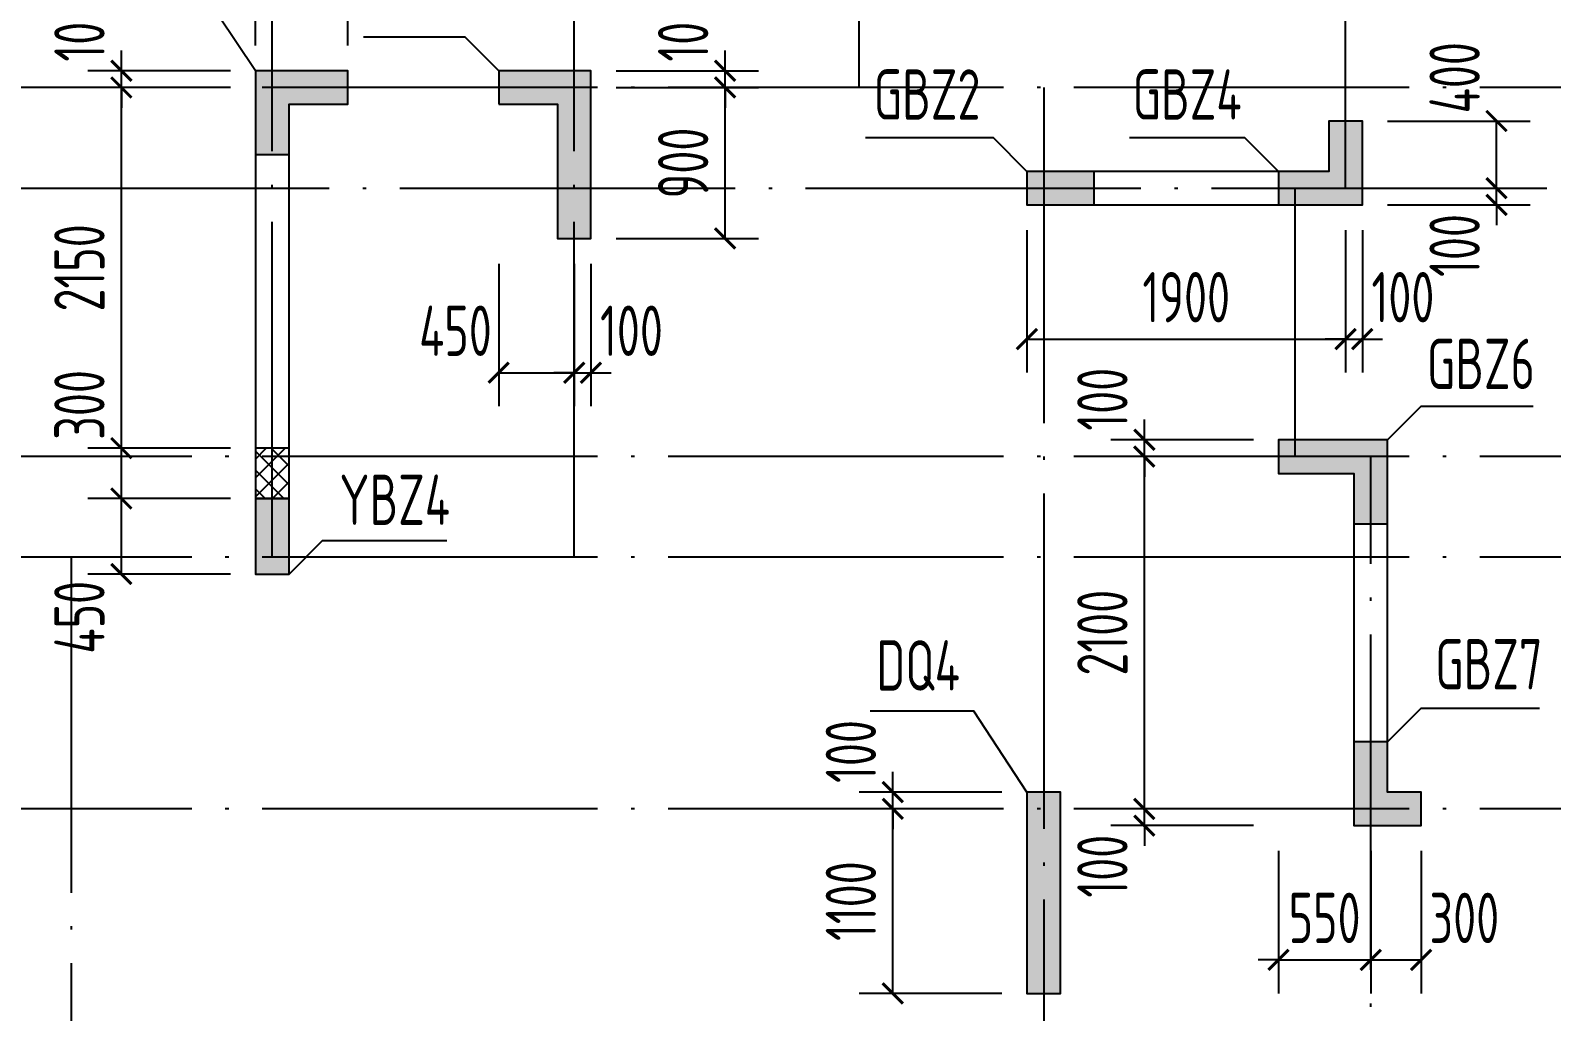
# Model space of a CAD drawing. Extents: x -1307975 to -76406, y -96289 to 379359.
# Drawn here: x -942937 to -933867, y 284342 to 290191 of the extents above; entities that cross this region are included whole.
import ezdxf
from ezdxf.enums import TextEntityAlignment as Align

# ---------------------------------------------------------------- set-up
doc = ezdxf.new("R2010")
doc.units = 0
doc.header["$LTSCALE"] = 1000
doc.linetypes.add('DOTE', pattern=[2.42, 2, -0.2, 0.02, -0.2])
doc.layers.get('0').update_dxf_attribs({"linetype": 'CONTINUOUS'})
doc.layers.get('DEFPOINTS').update_dxf_attribs({"linetype": 'CONTINUOUS'})
for name, color, linetype in [('0z-约束构件', 1, 'CONTINUOUS'), ('A-DOTE', 10, 'DOTE'), ('S-Q墙实线', 6, 'CONTINUOUS'), ('S-Q墙标注', 3, 'CONTINUOUS'), ('S-X详图填充', 252, 'CONTINUOUS'), ('S-X详图实线', 4, 'CONTINUOUS'), ('S-Z柱编号', 6, 'CONTINUOUS')]:
    doc.layers.add(name, color=color, linetype=linetype)
doc.layers.add('配箍校核', color=34, linetype='CONTINUOUS', plot=False)
doc.styles.add('TSSD_REIN', font='tssdeng.shx', dxfattribs={"width": 0.7, "height": 300, "bigfont": 'tssdchn.shx'})
doc.styles.add('结构文字', font='zstxt.shx', dxfattribs={"width": 0.7, "bigfont": 'zshz.shx'})
doc.dimstyles.new('STRUCK', dxfattribs={"dimtxt": 400, "dimasz": 121, "dimexe": 200, "dimexo": 150, "dimgap": 115, "dimtad": 1, "dimdec": 0, "dimdsep": 46, "dimtxsty": '结构文字', "dimblk": 'ARCHTICK', "dimcen": 400, "dimclrd": 3, "dimclre": 3, "dimclrt": 7, "dimadec": 0, "dimazin": 0, "dimtfac": 1, "dimtdec": 0, "dimtix": 1, "dimtmove": 2, "dimatfit": 3, "dimldrblk": '_DIMX', "dimfxl": 1, "dimtolj": 1, "dimtzin": 0, "dimarcsym": 0})

# ---------------------------------------------------------------- blocks, each defined once
blk = doc.blocks.new('20210726.16350016')
at = {"layer": 'A-DOTE'}
for p, q in [((34300, 10900), (34300, 21100)), ((36100, 10900), (36100, 21100)), ((37800, 13700), (37800, 21100)), ((40700, 13100.3), (40700, 21100)), ((55600, 13700), (3600, 13700)), ((38900.2, 13700), (38900, 3600)), ((3600, 13100.3), (55600, 13100.3)), ((40400, 11500), (40400, 13100)), ((55600, 11500), (3600, 11500)), ((40850, 3600), (40850, 11500)), ((55600, 10900), (3600, 10900)), ((33100, 10900), (33100, 3600)), ((55600, 9400), (3600, 9400))]:
    blk.add_line(p, q, dxfattribs=at)
blk = doc.blocks.new('_ArchTick')
at = {"color": 0, "linetype": 'ByBlock', "const_width": 0.15}
blk.add_lwpolyline([(-0.5, -0.5), (0.5, 0.5)], dxfattribs=at)
blk = doc.blocks.new('*D1331')
at = {"layer": 'DEFPOINTS', "color": 0, "transparency": 16777216}
for p in [(-937794.8, 285550.3), (-936994.8, 285550.3), (-936994.8, 284450.3)]:
    blk.add_point(p, dxfattribs=at)
at = {"layer": 'S-Q墙标注', "color": 3, "lineweight": -2, "transparency": 16777216}
for p, q in [((-937144.8, 285550.3), (-937994.8, 285550.3)), ((-937794.8, 284450.3), (-937794.8, 285550.3)), ((-937144.8, 284450.3), (-937994.8, 284450.3))]:
    blk.add_line(p, q, dxfattribs=at)
at = {"layer": 'S-Q墙标注', "color": 3, "lineweight": -2, "transparency": 16777216, "xscale": 121, "yscale": 121, "zscale": 121}
for p, rotation in [((-937794.8, 285550.3), 90), ((-937794.8, 284450.3), 270)]:
    blk.add_blockref('_ArchTick', p, dxfattribs=dict(at, rotation=rotation))
at = {"layer": 'S-Q墙标注', "color": 7, "transparency": 16777216, "insert": (-938044.8, 285000.3), "char_height": 300, "attachment_point": 5, "rotation": 90, "style": 'TSSD_REIN'}
blk.add_mtext('\\A1;1100', dxfattribs=at)
blk = doc.blocks.new('_DIMX')
blk.add_line((-150, 0), (150, 0))
at = {"const_width": 50}
blk.add_lwpolyline([(-70, -70), (70, 70)], dxfattribs=at)
blk = doc.blocks.new('*D1332')
at = {"layer": 'DEFPOINTS', "color": 0, "transparency": 16777216}
for p in [(-937794.8, 285650.3), (-936994.8, 285650.3), (-936994.8, 285550.3)]:
    blk.add_point(p, dxfattribs=at)
at = {"layer": 'S-Q墙标注', "color": 3, "lineweight": -2, "transparency": 16777216}
for p, q in [((-937794.8, 285650.3), (-937794.8, 285771.3)), ((-937144.8, 285650.3), (-937994.8, 285650.3)), ((-937794.8, 285550.3), (-937794.8, 285650.3)), ((-937144.8, 285550.3), (-937994.8, 285550.3)), ((-937794.8, 285550.3), (-937794.8, 285429.3))]:
    blk.add_line(p, q, dxfattribs=at)
at = {"layer": 'S-Q墙标注', "color": 3, "lineweight": -2, "transparency": 16777216, "xscale": 121, "yscale": 121, "zscale": 121}
for p, rotation in [((-937794.8, 285650.3), 270), ((-937794.8, 285550.3), 90)]:
    blk.add_blockref('_ArchTick', p, dxfattribs=dict(at, rotation=rotation))
at = {"layer": 'S-Q墙标注', "color": 7, "transparency": 16777216, "insert": (-938044.8, 285892.2), "char_height": 300, "attachment_point": 5, "rotation": 90, "style": 'TSSD_REIN'}
blk.add_mtext('\\A1;100', dxfattribs=at)
blk = doc.blocks.new('*D1337')
at = {"layer": 'DEFPOINTS', "color": 0, "transparency": 16777216}
for p in [(-942394.8, 287400.3), (-941594.8, 287400.3), (-941594.8, 286950.3)]:
    blk.add_point(p, dxfattribs=at)
at = {"layer": 'S-Q墙标注', "color": 3, "lineweight": -2, "transparency": 16777216}
for p, q in [((-941744.8, 287400.3), (-942594.8, 287400.3)), ((-942394.8, 286950.3), (-942394.8, 287400.3)), ((-941744.8, 286950.3), (-942594.8, 286950.3))]:
    blk.add_line(p, q, dxfattribs=at)
at = {"layer": 'S-Q墙标注', "color": 3, "lineweight": -2, "transparency": 16777216, "xscale": 121, "yscale": 121, "zscale": 121}
for p, rotation in [((-942394.8, 287400.3), 90), ((-942394.8, 286950.3), 270)]:
    blk.add_blockref('_ArchTick', p, dxfattribs=dict(at, rotation=rotation))
at = {"layer": 'S-Q墙标注', "color": 7, "transparency": 16777216, "insert": (-942644.8, 286692.3), "char_height": 300, "attachment_point": 5, "rotation": 90, "style": 'TSSD_REIN'}
blk.add_mtext('\\A1;450', dxfattribs=at)
blk = doc.blocks.new('*D1338')
at = {"layer": 'DEFPOINTS', "color": 0, "transparency": 16777216}
for p in [(-942394.8, 289950.3), (-941594.8, 289950.3), (-941594.8, 289850.3)]:
    blk.add_point(p, dxfattribs=at)
at = {"layer": 'S-Q墙标注', "color": 3, "lineweight": -2, "transparency": 16777216}
for p, q in [((-942394.8, 289950.3), (-942394.8, 290071.3)), ((-941744.8, 289950.3), (-942594.8, 289950.3)), ((-942394.8, 289850.3), (-942394.8, 289950.3)), ((-941744.8, 289850.3), (-942594.8, 289850.3)), ((-942394.8, 289850.3), (-942394.8, 289729.3))]:
    blk.add_line(p, q, dxfattribs=at)
at = {"layer": 'S-Q墙标注', "color": 3, "lineweight": -2, "transparency": 16777216, "xscale": 121, "yscale": 121, "zscale": 121}
for p, rotation in [((-942394.8, 289950.3), 270), ((-942394.8, 289850.3), 90)]:
    blk.add_blockref('_ArchTick', p, dxfattribs=dict(at, rotation=rotation))
at = {"layer": 'S-Q墙标注', "color": 7, "transparency": 16777216, "insert": (-942644.8, 290192.2), "char_height": 300, "attachment_point": 5, "rotation": 90, "style": 'TSSD_REIN'}
blk.add_mtext('\\A1;100', dxfattribs=at)
blk = doc.blocks.new('*D1339')
at = {"layer": 'DEFPOINTS', "color": 0, "transparency": 16777216}
for p in [(-941494.8, 290750.3), (-941594.8, 289950.3), (-941494.8, 289950.3)]:
    blk.add_point(p, dxfattribs=at)
at = {"layer": 'S-Q墙标注', "color": 3, "lineweight": -2, "transparency": 16777216}
for p, q in [((-941594.8, 290100.3), (-941594.8, 290950.3)), ((-941494.8, 290100.3), (-941494.8, 290950.3)), ((-941594.8, 290750.3), (-941715.8, 290750.3)), ((-941594.8, 290750.3), (-941494.8, 290750.3)), ((-941494.8, 290750.3), (-941373.8, 290750.3))]:
    blk.add_line(p, q, dxfattribs=at)
at = {"layer": 'S-Q墙标注', "color": 3, "lineweight": -2, "transparency": 16777216, "xscale": 121, "yscale": 121, "zscale": 121}
blk.add_blockref('_ArchTick', (-941594.8, 290750.3), dxfattribs=at)
at = {"layer": 'S-Q墙标注', "color": 3, "lineweight": -2, "transparency": 16777216, "xscale": 121, "yscale": 121, "zscale": 121, "rotation": 180}
blk.add_blockref('_ArchTick', (-941494.8, 290750.3), dxfattribs=at)
at = {"layer": 'S-Q墙标注', "color": 7, "transparency": 16777216, "insert": (-941836.7, 291000.3), "char_height": 300, "attachment_point": 5, "style": 'TSSD_REIN'}
blk.add_mtext('\\A1;100', dxfattribs=at)
blk = doc.blocks.new('*D1340')
at = {"layer": 'DEFPOINTS', "color": 0, "transparency": 16777216}
for p in [(-941044.8, 290750.3), (-941494.8, 289950.3), (-941044.8, 289950.3)]:
    blk.add_point(p, dxfattribs=at)
at = {"layer": 'S-Q墙标注', "color": 3, "lineweight": -2, "transparency": 16777216}
for p, q in [((-941494.8, 290100.3), (-941494.8, 290950.3)), ((-941044.8, 290100.3), (-941044.8, 290950.3)), ((-941494.8, 290750.3), (-941044.8, 290750.3))]:
    blk.add_line(p, q, dxfattribs=at)
at = {"layer": 'S-Q墙标注', "color": 3, "lineweight": -2, "transparency": 16777216, "xscale": 121, "yscale": 121, "zscale": 121, "rotation": 180}
blk.add_blockref('_ArchTick', (-941494.8, 290750.3), dxfattribs=at)
at = {"layer": 'S-Q墙标注', "color": 3, "lineweight": -2, "transparency": 16777216, "xscale": 121, "yscale": 121, "zscale": 121}
blk.add_blockref('_ArchTick', (-941044.8, 290750.3), dxfattribs=at)
at = {"layer": 'S-Q墙标注', "color": 7, "transparency": 16777216, "insert": (-940786.7, 291000.3), "char_height": 300, "attachment_point": 5, "style": 'TSSD_REIN'}
blk.add_mtext('\\A1;450', dxfattribs=at)
blk = doc.blocks.new('*D1341')
at = {"layer": 'DEFPOINTS', "color": 0, "transparency": 16777216}
for p in [(-939594.8, 289850.3), (-938794.8, 289850.3), (-939594.8, 288950.3)]:
    blk.add_point(p, dxfattribs=at)
at = {"layer": 'S-Q墙标注', "color": 3, "lineweight": -2, "transparency": 16777216}
for p, q in [((-939444.8, 289850.3), (-938594.8, 289850.3)), ((-938794.8, 288950.3), (-938794.8, 289850.3)), ((-939444.8, 288950.3), (-938594.8, 288950.3))]:
    blk.add_line(p, q, dxfattribs=at)
at = {"layer": 'S-Q墙标注', "color": 3, "lineweight": -2, "transparency": 16777216, "xscale": 121, "yscale": 121, "zscale": 121}
for p, rotation in [((-938794.8, 289850.3), 90), ((-938794.8, 288950.3), 270)]:
    blk.add_blockref('_ArchTick', p, dxfattribs=dict(at, rotation=rotation))
at = {"layer": 'S-Q墙标注', "color": 7, "transparency": 16777216, "insert": (-939044.8, 289400.3), "char_height": 300, "attachment_point": 5, "rotation": 90, "style": 'TSSD_REIN'}
blk.add_mtext('\\A1;900', dxfattribs=at)
blk = doc.blocks.new('*D1342')
at = {"layer": 'DEFPOINTS', "color": 0, "transparency": 16777216}
for p in [(-939594.8, 289950.3), (-938794.8, 289950.3), (-939594.8, 289850.3)]:
    blk.add_point(p, dxfattribs=at)
at = {"layer": 'S-Q墙标注', "color": 3, "lineweight": -2, "transparency": 16777216}
for p, q in [((-938794.8, 289950.3), (-938794.8, 290071.3)), ((-939444.8, 289950.3), (-938594.8, 289950.3)), ((-938794.8, 289850.3), (-938794.8, 289950.3)), ((-939444.8, 289850.3), (-938594.8, 289850.3)), ((-938794.8, 289850.3), (-938794.8, 289729.3))]:
    blk.add_line(p, q, dxfattribs=at)
at = {"layer": 'S-Q墙标注', "color": 3, "lineweight": -2, "transparency": 16777216, "xscale": 121, "yscale": 121, "zscale": 121}
for p, rotation in [((-938794.8, 289950.3), 270), ((-938794.8, 289850.3), 90)]:
    blk.add_blockref('_ArchTick', p, dxfattribs=dict(at, rotation=rotation))
at = {"layer": 'S-Q墙标注', "color": 7, "transparency": 16777216, "insert": (-939044.8, 290192.2), "char_height": 300, "attachment_point": 5, "rotation": 90, "style": 'TSSD_REIN'}
blk.add_mtext('\\A1;100', dxfattribs=at)
blk = doc.blocks.new('*D1343')
at = {"layer": 'DEFPOINTS', "color": 0, "transparency": 16777216}
for p in [(-940144.7, 288950.3), (-939694.8, 288950.3), (-939694.8, 288150.3)]:
    blk.add_point(p, dxfattribs=at)
at = {"layer": 'S-Q墙标注', "color": 3, "lineweight": -2, "transparency": 16777216}
for p, q in [((-940144.7, 288800.3), (-940144.7, 287950.3)), ((-939694.8, 288800.3), (-939694.8, 287950.3)), ((-940144.7, 288150.3), (-939694.8, 288150.3))]:
    blk.add_line(p, q, dxfattribs=at)
at = {"layer": 'S-Q墙标注', "color": 3, "lineweight": -2, "transparency": 16777216, "xscale": 121, "yscale": 121, "zscale": 121, "rotation": 180}
blk.add_blockref('_ArchTick', (-940144.7, 288150.3), dxfattribs=at)
at = {"layer": 'S-Q墙标注', "color": 3, "lineweight": -2, "transparency": 16777216, "xscale": 121, "yscale": 121, "zscale": 121}
blk.add_blockref('_ArchTick', (-939694.8, 288150.3), dxfattribs=at)
at = {"layer": 'S-Q墙标注', "color": 7, "transparency": 16777216, "insert": (-940402.8, 288400.3), "char_height": 300, "attachment_point": 5, "style": 'TSSD_REIN'}
blk.add_mtext('\\A1;450', dxfattribs=at)
blk = doc.blocks.new('*D1344')
at = {"layer": 'DEFPOINTS', "color": 0, "transparency": 16777216}
for p in [(-939694.8, 288950.3), (-939594.8, 288950.3), (-939594.8, 288150.3)]:
    blk.add_point(p, dxfattribs=at)
at = {"layer": 'S-Q墙标注', "color": 3, "lineweight": -2, "transparency": 16777216}
for p, q in [((-939694.8, 288800.3), (-939694.8, 287950.3)), ((-939594.8, 288800.3), (-939594.8, 287950.3)), ((-939694.8, 288150.3), (-939815.8, 288150.3)), ((-939694.8, 288150.3), (-939594.8, 288150.3)), ((-939594.8, 288150.3), (-939473.8, 288150.3))]:
    blk.add_line(p, q, dxfattribs=at)
at = {"layer": 'S-Q墙标注', "color": 3, "lineweight": -2, "transparency": 16777216, "xscale": 121, "yscale": 121, "zscale": 121}
blk.add_blockref('_ArchTick', (-939694.8, 288150.3), dxfattribs=at)
at = {"layer": 'S-Q墙标注', "color": 3, "lineweight": -2, "transparency": 16777216, "xscale": 121, "yscale": 121, "zscale": 121, "rotation": 180}
blk.add_blockref('_ArchTick', (-939594.8, 288150.3), dxfattribs=at)
at = {"layer": 'S-Q墙标注', "color": 7, "transparency": 16777216, "insert": (-939352.9, 288400.3), "char_height": 300, "attachment_point": 5, "style": 'TSSD_REIN'}
blk.add_mtext('\\A1;100', dxfattribs=at)
blk = doc.blocks.new('*D1345')
at = {"layer": 'DEFPOINTS', "color": 0, "transparency": 16777216}
for p in [(-934994.8, 289250.6), (-934194.8, 289250.6), (-934994.8, 289150.6)]:
    blk.add_point(p, dxfattribs=at)
at = {"layer": 'S-Q墙标注', "color": 3, "lineweight": -2, "transparency": 16777216}
for p, q in [((-934194.8, 289250.6), (-934194.8, 289371.6)), ((-934844.8, 289250.6), (-933994.8, 289250.6)), ((-934194.8, 289150.6), (-934194.8, 289250.6)), ((-934844.8, 289150.6), (-933994.8, 289150.6)), ((-934194.8, 289150.6), (-934194.8, 289029.6))]:
    blk.add_line(p, q, dxfattribs=at)
at = {"layer": 'S-Q墙标注', "color": 3, "lineweight": -2, "transparency": 16777216, "xscale": 121, "yscale": 121, "zscale": 121}
for p, rotation in [((-934194.8, 289250.6), 270), ((-934194.8, 289150.6), 90)]:
    blk.add_blockref('_ArchTick', p, dxfattribs=dict(at, rotation=rotation))
at = {"layer": 'S-Q墙标注', "color": 7, "transparency": 16777216, "insert": (-934444.8, 288908.7), "char_height": 300, "attachment_point": 5, "rotation": 90, "style": 'TSSD_REIN'}
blk.add_mtext('\\A1;100', dxfattribs=at)
blk = doc.blocks.new('*D1346')
at = {"layer": 'DEFPOINTS', "color": 0, "transparency": 16777216}
for p in [(-934994.8, 289650.6), (-934194.8, 289650.6), (-934994.8, 289250.6)]:
    blk.add_point(p, dxfattribs=at)
at = {"layer": 'S-Q墙标注', "color": 3, "lineweight": -2, "transparency": 16777216}
for p, q in [((-934844.8, 289650.6), (-933994.8, 289650.6)), ((-934194.8, 289250.6), (-934194.8, 289650.6)), ((-934844.8, 289250.6), (-933994.8, 289250.6))]:
    blk.add_line(p, q, dxfattribs=at)
at = {"layer": 'S-Q墙标注', "color": 3, "lineweight": -2, "transparency": 16777216, "xscale": 121, "yscale": 121, "zscale": 121}
for p, rotation in [((-934194.8, 289650.6), 90), ((-934194.8, 289250.6), 270)]:
    blk.add_blockref('_ArchTick', p, dxfattribs=dict(at, rotation=rotation))
at = {"layer": 'S-Q墙标注', "color": 7, "transparency": 16777216, "insert": (-934444.8, 289908.7), "char_height": 300, "attachment_point": 5, "rotation": 90, "style": 'TSSD_REIN'}
blk.add_mtext('\\A1;400', dxfattribs=at)
blk = doc.blocks.new('*D1347')
at = {"layer": 'DEFPOINTS', "color": 0, "transparency": 16777216}
for p in [(-936994.8, 289150.6), (-935094.8, 289150.6), (-935094.8, 288350.6)]:
    blk.add_point(p, dxfattribs=at)
at = {"layer": 'S-Q墙标注', "color": 3, "lineweight": -2, "transparency": 16777216}
for p, q in [((-936994.8, 289000.6), (-936994.8, 288150.6)), ((-935094.8, 289000.6), (-935094.8, 288150.6)), ((-936994.8, 288350.6), (-935094.8, 288350.6))]:
    blk.add_line(p, q, dxfattribs=at)
at = {"layer": 'S-Q墙标注', "color": 3, "lineweight": -2, "transparency": 16777216, "xscale": 121, "yscale": 121, "zscale": 121, "rotation": 180}
blk.add_blockref('_ArchTick', (-936994.8, 288350.6), dxfattribs=at)
at = {"layer": 'S-Q墙标注', "color": 3, "lineweight": -2, "transparency": 16777216, "xscale": 121, "yscale": 121, "zscale": 121}
blk.add_blockref('_ArchTick', (-935094.8, 288350.6), dxfattribs=at)
at = {"layer": 'S-Q墙标注', "color": 7, "transparency": 16777216, "insert": (-936044.8, 288600.6), "char_height": 300, "attachment_point": 5, "style": 'TSSD_REIN'}
blk.add_mtext('\\A1;1900', dxfattribs=at)
blk = doc.blocks.new('*D1348')
at = {"layer": 'DEFPOINTS', "color": 0, "transparency": 16777216}
for p in [(-935094.8, 289150.6), (-934994.8, 289150.6), (-934994.8, 288350.6)]:
    blk.add_point(p, dxfattribs=at)
at = {"layer": 'S-Q墙标注', "color": 3, "lineweight": -2, "transparency": 16777216}
for p, q in [((-935094.8, 289000.6), (-935094.8, 288150.6)), ((-934994.8, 289000.6), (-934994.8, 288150.6)), ((-935094.8, 288350.6), (-935215.8, 288350.6)), ((-935094.8, 288350.6), (-934994.8, 288350.6)), ((-934994.8, 288350.6), (-934873.8, 288350.6))]:
    blk.add_line(p, q, dxfattribs=at)
at = {"layer": 'S-Q墙标注', "color": 3, "lineweight": -2, "transparency": 16777216, "xscale": 121, "yscale": 121, "zscale": 121}
blk.add_blockref('_ArchTick', (-935094.8, 288350.6), dxfattribs=at)
at = {"layer": 'S-Q墙标注', "color": 3, "lineweight": -2, "transparency": 16777216, "xscale": 121, "yscale": 121, "zscale": 121, "rotation": 180}
blk.add_blockref('_ArchTick', (-934994.8, 288350.6), dxfattribs=at)
at = {"layer": 'S-Q墙标注', "color": 7, "transparency": 16777216, "insert": (-934752.9, 288600.6), "char_height": 300, "attachment_point": 5, "style": 'TSSD_REIN'}
blk.add_mtext('\\A1;100', dxfattribs=at)
blk = doc.blocks.new('*D1353')
at = {"layer": 'DEFPOINTS', "color": 0, "transparency": 16777216}
for p in [(-936294.9, 285550.3), (-935494.9, 285550.3), (-935494.9, 285450.3)]:
    blk.add_point(p, dxfattribs=at)
at = {"layer": 'S-Q墙标注', "color": 3, "lineweight": -2, "transparency": 16777216}
for p, q in [((-936294.9, 285550.3), (-936294.9, 285671.3)), ((-935644.9, 285550.3), (-936494.9, 285550.3)), ((-936294.9, 285450.3), (-936294.9, 285550.3)), ((-935644.9, 285450.3), (-936494.9, 285450.3)), ((-936294.9, 285450.3), (-936294.9, 285329.3))]:
    blk.add_line(p, q, dxfattribs=at)
at = {"layer": 'S-Q墙标注', "color": 3, "lineweight": -2, "transparency": 16777216, "xscale": 121, "yscale": 121, "zscale": 121}
for p, rotation in [((-936294.9, 285550.3), 270), ((-936294.9, 285450.3), 90)]:
    blk.add_blockref('_ArchTick', p, dxfattribs=dict(at, rotation=rotation))
at = {"layer": 'S-Q墙标注', "color": 7, "transparency": 16777216, "insert": (-936544.9, 285208.4), "char_height": 300, "attachment_point": 5, "rotation": 90, "style": 'TSSD_REIN'}
blk.add_mtext('\\A1;100', dxfattribs=at)
blk = doc.blocks.new('*D1354')
at = {"layer": 'DEFPOINTS', "color": 0, "transparency": 16777216}
for p in [(-936294.9, 287650.3), (-935494.9, 287650.3), (-935494.9, 285550.3)]:
    blk.add_point(p, dxfattribs=at)
at = {"layer": 'S-Q墙标注', "color": 3, "lineweight": -2, "transparency": 16777216}
for p, q in [((-935644.9, 287650.3), (-936494.9, 287650.3)), ((-936294.9, 285550.3), (-936294.9, 287650.3)), ((-935644.9, 285550.3), (-936494.9, 285550.3))]:
    blk.add_line(p, q, dxfattribs=at)
at = {"layer": 'S-Q墙标注', "color": 3, "lineweight": -2, "transparency": 16777216, "xscale": 121, "yscale": 121, "zscale": 121}
for p, rotation in [((-936294.9, 287650.3), 90), ((-936294.9, 285550.3), 270)]:
    blk.add_blockref('_ArchTick', p, dxfattribs=dict(at, rotation=rotation))
at = {"layer": 'S-Q墙标注', "color": 7, "transparency": 16777216, "insert": (-936544.9, 286600.3), "char_height": 300, "attachment_point": 5, "rotation": 90, "style": 'TSSD_REIN'}
blk.add_mtext('\\A1;2100', dxfattribs=at)
blk = doc.blocks.new('*D1355')
at = {"layer": 'DEFPOINTS', "color": 0, "transparency": 16777216}
for p in [(-936294.9, 287750.3), (-935494.9, 287750.3), (-935494.9, 287650.3)]:
    blk.add_point(p, dxfattribs=at)
at = {"layer": 'S-Q墙标注', "color": 3, "lineweight": -2, "transparency": 16777216}
for p, q in [((-936294.9, 287750.3), (-936294.9, 287871.3)), ((-935644.9, 287750.3), (-936494.9, 287750.3)), ((-936294.9, 287650.3), (-936294.9, 287750.3)), ((-935644.9, 287650.3), (-936494.9, 287650.3)), ((-936294.9, 287650.3), (-936294.9, 287529.3))]:
    blk.add_line(p, q, dxfattribs=at)
at = {"layer": 'S-Q墙标注', "color": 3, "lineweight": -2, "transparency": 16777216, "xscale": 121, "yscale": 121, "zscale": 121}
for p, rotation in [((-936294.9, 287750.3), 270), ((-936294.9, 287650.3), 90)]:
    blk.add_blockref('_ArchTick', p, dxfattribs=dict(at, rotation=rotation))
at = {"layer": 'S-Q墙标注', "color": 7, "transparency": 16777216, "insert": (-936544.9, 287992.2), "char_height": 300, "attachment_point": 5, "rotation": 90, "style": 'TSSD_REIN'}
blk.add_mtext('\\A1;100', dxfattribs=at)
blk = doc.blocks.new('20210730.00595579')
at = {"layer": '0z-约束构件'}
h = blk.add_hatch(dxfattribs=at)
h.set_pattern_fill('ANSI37', color=256, scale=25, style=0)
h.set_pattern_definition([(45, (111194.75, -600656.97), (-56.126601, 56.126601), []), (135, (111194.75, -600656.97), (-56.126601, -56.126601), [])])
h.paths.add_polyline_path([(-4935.3, -181459.2), (-4935.3, -181159.2), (-4735.3, -181159.2), (-4735.3, -181459.2)])
blk.add_lwpolyline([(-4935.3, -181459.2), (-4735.3, -181459.2), (-4735.3, -181159.2), (-4935.3, -181159.2)], close=True, dxfattribs=at)
blk = doc.blocks.new('*D1392')
at = {"layer": 'DEFPOINTS', "color": 0, "transparency": 16777216}
for p in [(-942394.8, 287700.3), (-941594.8, 287700.3), (-941594.8, 287400.3)]:
    blk.add_point(p, dxfattribs=at)
at = {"layer": 'S-Q墙标注', "color": 3, "lineweight": -2, "transparency": 16777216}
for p, q in [((-941744.8, 287700.3), (-942594.8, 287700.3)), ((-942394.8, 287400.3), (-942394.8, 287700.3)), ((-941744.8, 287400.3), (-942594.8, 287400.3))]:
    blk.add_line(p, q, dxfattribs=at)
at = {"layer": 'S-Q墙标注', "color": 3, "lineweight": -2, "transparency": 16777216, "xscale": 121, "yscale": 121, "zscale": 121}
for p, rotation in [((-942394.8, 287700.3), 90), ((-942394.8, 287400.3), 270)]:
    blk.add_blockref('_ArchTick', p, dxfattribs=dict(at, rotation=rotation))
at = {"layer": 'S-Q墙标注', "color": 7, "transparency": 16777216, "insert": (-942644.8, 287958.4), "char_height": 300, "attachment_point": 5, "rotation": 90, "style": 'TSSD_REIN'}
blk.add_mtext('\\A1;300', dxfattribs=at)
blk = doc.blocks.new('*D1393')
at = {"layer": 'DEFPOINTS', "color": 0, "transparency": 16777216}
for p in [(-942394.8, 289850.3), (-941594.8, 289850.3), (-941594.8, 287700.3)]:
    blk.add_point(p, dxfattribs=at)
at = {"layer": 'S-Q墙标注', "color": 3, "lineweight": -2, "transparency": 16777216}
for p, q in [((-941744.8, 289850.3), (-942594.8, 289850.3)), ((-942394.8, 287700.3), (-942394.8, 289850.3)), ((-941744.8, 287700.3), (-942594.8, 287700.3))]:
    blk.add_line(p, q, dxfattribs=at)
at = {"layer": 'S-Q墙标注', "color": 3, "lineweight": -2, "transparency": 16777216, "xscale": 121, "yscale": 121, "zscale": 121}
for p, rotation in [((-942394.8, 289850.3), 90), ((-942394.8, 287700.3), 270)]:
    blk.add_blockref('_ArchTick', p, dxfattribs=dict(at, rotation=rotation))
at = {"layer": 'S-Q墙标注', "color": 7, "transparency": 16777216, "insert": (-942644.8, 288775.3), "char_height": 300, "attachment_point": 5, "rotation": 90, "style": 'TSSD_REIN'}
blk.add_mtext('\\A1;2150', dxfattribs=at)
blk = doc.blocks.new('*D1684')
at = {"layer": 'DEFPOINTS', "color": 0, "transparency": 16777216}
for p in [(-935494.9, 285450.3), (-934944.8, 285450.3), (-934944.8, 284650.3)]:
    blk.add_point(p, dxfattribs=at)
at = {"layer": 'S-Q墙标注', "color": 3, "lineweight": -2, "transparency": 16777216}
for p, q in [((-935494.9, 285300.3), (-935494.9, 284450.3)), ((-934944.8, 285300.3), (-934944.8, 284450.3)), ((-935494.9, 284650.3), (-935615.9, 284650.3)), ((-935494.9, 284650.3), (-934944.8, 284650.3)), ((-934944.8, 284650.3), (-934823.8, 284650.3))]:
    blk.add_line(p, q, dxfattribs=at)
at = {"layer": 'S-Q墙标注', "color": 3, "lineweight": -2, "transparency": 16777216, "xscale": 121, "yscale": 121, "zscale": 121}
blk.add_blockref('_ArchTick', (-935494.9, 284650.3), dxfattribs=at)
at = {"layer": 'S-Q墙标注', "color": 3, "lineweight": -2, "transparency": 16777216, "xscale": 121, "yscale": 121, "zscale": 121, "rotation": 180}
blk.add_blockref('_ArchTick', (-934944.8, 284650.3), dxfattribs=at)
at = {"layer": 'S-Q墙标注', "color": 7, "transparency": 16777216, "insert": (-935219.9, 284900.3), "char_height": 300, "attachment_point": 5, "style": 'TSSD_REIN'}
blk.add_mtext('\\A1;550', dxfattribs=at)
blk = doc.blocks.new('*D1685')
at = {"layer": 'DEFPOINTS', "color": 0, "transparency": 16777216}
for p in [(-934944.8, 285450.3), (-934644.8, 285450.3), (-934644.8, 284650.3)]:
    blk.add_point(p, dxfattribs=at)
at = {"layer": 'S-Q墙标注', "color": 3, "lineweight": -2, "transparency": 16777216}
for p, q in [((-934944.8, 285300.3), (-934944.8, 284450.3)), ((-934644.8, 285300.3), (-934644.8, 284450.3)), ((-934944.8, 284650.3), (-934644.8, 284650.3))]:
    blk.add_line(p, q, dxfattribs=at)
at = {"layer": 'S-Q墙标注', "color": 3, "lineweight": -2, "transparency": 16777216, "xscale": 121, "yscale": 121, "zscale": 121, "rotation": 180}
blk.add_blockref('_ArchTick', (-934944.8, 284650.3), dxfattribs=at)
at = {"layer": 'S-Q墙标注', "color": 3, "lineweight": -2, "transparency": 16777216, "xscale": 121, "yscale": 121, "zscale": 121}
blk.add_blockref('_ArchTick', (-934644.8, 284650.3), dxfattribs=at)
at = {"layer": 'S-Q墙标注', "color": 7, "transparency": 16777216, "insert": (-934386.7, 284900.3), "char_height": 300, "attachment_point": 5, "style": 'TSSD_REIN'}
blk.add_mtext('\\A1;300', dxfattribs=at)

msp = doc.modelspace()

# ---------------------------------------------------------------- hatches: boundary and pattern name
at = {"layer": 'S-X详图填充'}
h = msp.add_hatch(color=256, dxfattribs=at)
h.dxf.hatch_style = 1
h.paths.add_polyline_path([(-941594.83, 289450.33), (-941394.83, 289450.33), (-941394.83, 289750.33), (-941044.83, 289750.33), (-941044.83, 289950.33), (-941594.83, 289950.33)])
h = msp.add_hatch(color=256, dxfattribs=at)
h.dxf.hatch_style = 1
h.paths.add_polyline_path([(-940144.74, 289750.33), (-939794.83, 289750.33), (-939794.83, 288950.33), (-939594.83, 288950.33), (-939594.83, 289950.33), (-940144.74, 289950.33)])
h = msp.add_hatch(color=256, dxfattribs=at)
h.dxf.hatch_style = 1
h.paths.add_polyline_path([(-935494.83, 289350.6), (-935494.83, 289150.6), (-934994.83, 289150.6), (-934994.83, 289650.6), (-935194.83, 289650.6), (-935194.83, 289350.6)])
h = msp.add_hatch(color=256, dxfattribs=at)
h.dxf.hatch_style = 1
h.paths.add_polyline_path([(-936594.83, 289150.6), (-936594.83, 289350.6), (-936994.83, 289350.6), (-936994.83, 289150.6)])
h = msp.add_hatch(color=256, dxfattribs=at)
h.dxf.hatch_style = 1
h.paths.add_polyline_path([(-935044.83, 287250.33), (-934844.83, 287250.33), (-934844.83, 287750.33), (-935494.9, 287750.33), (-935494.9, 287550.33), (-935044.83, 287550.33)])
h = msp.add_hatch(color=256, dxfattribs=at)
h.dxf.hatch_style = 1
h.paths.add_polyline_path([(-941394.83, 287400.33), (-941594.83, 287400.33), (-941594.83, 286950.33), (-941394.83, 286950.33)])
h = msp.add_hatch(color=256, dxfattribs=at)
h.dxf.hatch_style = 1
h.paths.add_polyline_path([(-934844.83, 285950.33), (-935044.83, 285950.33), (-935044.83, 285450.33), (-934644.83, 285450.33), (-934644.83, 285650.33), (-934844.83, 285650.33)])
h = msp.add_hatch(color=256, dxfattribs=at)
h.dxf.hatch_style = 1
h.paths.add_polyline_path([(-936994.73, 284450.33), (-936794.73, 284450.33), (-936794.82, 285650.33), (-936994.82, 285650.33)])

# ---------------------------------------------------------------- linework, layer by layer
at = {"layer": 'S-Q墙实线'}
for points in [[(-941394.83, 286950.33), (-941394.83, 289750.33), (-941044.83, 289750.33), (-941044.83, 289950.33), (-941594.83, 289950.33), (-941594.83, 286950.33)], [(-940144.74, 289750.33), (-939794.83, 289750.33), (-939794.83, 288950.33), (-939594.83, 288950.33), (-939594.83, 289950.33), (-940144.74, 289950.33)], [(-936994.83, 289150.6), (-935394.9, 289150.6), (-934994.83, 289150.6), (-934994.83, 289650.6), (-935194.83, 289650.6), (-935194.83, 289350.6), (-935394.9, 289350.6), (-936994.83, 289350.6)], [(-935044.83, 285450.33), (-934644.83, 285450.33), (-934644.83, 285650.33), (-934844.83, 285650.33), (-934844.83, 287050.33), (-934844.83, 287750.33), (-935494.9, 287750.33), (-935494.9, 287550.33), (-935044.83, 287550.33), (-935044.83, 287050.33)], [(-936794.82, 284450.33), (-936794.82, 285650.33), (-936994.82, 285650.33), (-936994.82, 284450.33)]]:
    msp.add_lwpolyline(points, close=True, dxfattribs=at)
at = {"layer": 'S-X详图实线'}
for points in [[(-941594.83, 289450.33), (-941394.83, 289450.33), (-941394.83, 289750.33), (-941044.83, 289750.33), (-941044.83, 289950.33), (-941594.83, 289950.33), (-941594.83, 289450.33)], [(-940144.74, 289750.33), (-939794.83, 289750.33), (-939794.83, 288950.33), (-939594.83, 288950.33), (-939594.83, 289950.33), (-940144.74, 289950.33), (-940144.74, 289750.33)], [(-935494.83, 289350.6), (-935494.83, 289150.6), (-934994.83, 289150.6), (-934994.83, 289650.6), (-935194.83, 289650.6), (-935194.83, 289350.6), (-935494.83, 289350.6)], [(-936594.83, 289150.6), (-936594.83, 289350.6), (-936994.83, 289350.6), (-936994.83, 289150.6), (-936594.83, 289150.6)], [(-935044.83, 287250.33), (-934844.83, 287250.33), (-934844.83, 287750.33), (-935494.9, 287750.33), (-935494.9, 287550.33), (-935044.83, 287550.33), (-935044.83, 287250.33)], [(-941394.83, 287400.33), (-941594.83, 287400.33), (-941594.83, 286950.33), (-941394.83, 286950.33), (-941394.83, 287400.33)], [(-934844.83, 285950.33), (-935044.83, 285950.33), (-935044.83, 285450.33), (-934644.83, 285450.33), (-934644.83, 285650.33), (-934844.83, 285650.33), (-934844.83, 285950.33)], [(-936994.73, 284450.33), (-936794.73, 284450.33), (-936794.82, 285650.33), (-936994.82, 285650.33), (-936994.82, 285250.33)]]:
    msp.add_lwpolyline(points, close=True, dxfattribs=at)
at = {"layer": 'S-Z柱编号', "color": 7}
for points in [[(-941594.82, 289950.33), (-941927.26, 290446.96), (-942517.1, 290446.96)], [(-940144.74, 289950.33), (-940344.74, 290150.33), (-940950.75, 290150.33)], [(-936994.83, 289350.6), (-937194.83, 289550.6), (-937956.67, 289550.6)], [(-935494.83, 289350.6), (-935694.83, 289550.6), (-936382.61, 289550.6)], [(-934844.83, 287750.33), (-934644.83, 287950.33), (-933976.19, 287950.33)], [(-941394.82, 286950.33), (-941194.82, 287150.33), (-940454.49, 287150.33)], [(-936994.82, 285650.33), (-937310.79, 286133.04), (-937930.13, 286133.04)], [(-934844.83, 285950.33), (-934644.83, 286150.33), (-933938.28, 286150.33)]]:
    msp.add_lwpolyline(points, dxfattribs=at)

# ---------------------------------------------------------------- block references
at = {"layer": 'A-DOTE'}
msp.add_blockref('20210726.16350016', (-975794.83, 276150.28), dxfattribs=at)
at = {"layer": '配箍校核'}
msp.add_blockref('20210730.00595579', (-936659.54, 468859.51), dxfattribs=at)

# ---------------------------------------------------------------- texts
at = {"layer": 'S-Z柱编号', "color": 7, "style": 'TSSD_REIN', "width": 0.7}
for s, p in [('GBZ2', (-937908.68, 289568.83)), ('GBZ4', (-936364.78, 289568.83)), ('GBZ6', (-934610.26, 287963.13)), ('YBZ4', (-941094.82, 287153.05)), ('DQ4', (-937892.51, 286165.43)), ('GBZ7', (-934560.35, 286172.77))]:
    msp.add_text(s, height=300, dxfattribs=at).set_placement(p, align=Align.BOTTOM_LEFT)

# ---------------------------------------------------------------- dimensions: what is measured, and where the dimension line sits
at = {"layer": 'S-Q墙标注'}
for base, p1, p2, picture, middle in [((-941494.83, 290750.33), (-941594.82, 289950.33), (-941494.83, 289950.33), '*D1339', (-941836.75, 291000.33)), ((-941044.82, 290750.33), (-941494.83, 289950.33), (-941044.82, 289950.33), '*D1340', (-940786.75, 291000.33)), ((-934994.83, 288350.6), (-935094.83, 289150.6), (-934994.83, 289150.6), '*D1348', (-934752.91, 288600.6)), ((-939694.83, 288150.33), (-940144.74, 288950.33), (-939694.83, 288950.33), '*D1343', (-940402.82, 288400.33)), ((-939594.82, 288150.33), (-939694.83, 288950.33), (-939594.82, 288950.33), '*D1344', (-939352.9, 288400.33)), ((-934644.82, 284650.3), (-934944.82, 285450.3), (-934644.82, 285450.3), '*D1685', (-934386.75, 284900.3))]:
    dim = msp.add_linear_dim(base=base, p1=p1, p2=p2, dimstyle='STRUCK', override={"dimtxt": 300, "dimgap": 100, "dimtxsty": 'TSSD_REIN'}, dxfattribs=at)
    dim.commit()
    dim.dimension.update_dxf_attribs({"geometry": picture, "text_midpoint": middle, "dimtype": 160})
for base, p1, p2, picture, middle in [((-942394.82, 289950.33), (-941594.82, 289850.33), (-941594.82, 289950.33), '*D1338', (-942644.82, 290192.25)), ((-938794.82, 289950.33), (-939594.82, 289850.33), (-939594.82, 289950.33), '*D1342', (-939044.82, 290192.25)), ((-934194.83, 289650.6), (-934994.83, 289250.6), (-934994.83, 289650.6), '*D1346', (-934444.83, 289908.67)), ((-934194.83, 289250.6), (-934994.83, 289150.6), (-934994.83, 289250.6), '*D1345', (-934444.83, 288908.67)), ((-942394.82, 287700.33), (-941594.82, 287400.33), (-941594.82, 287700.33), '*D1392', (-942644.82, 287958.41)), ((-936294.9, 287750.33), (-935494.9, 287650.33), (-935494.9, 287750.33), '*D1355', (-936544.9, 287992.25)), ((-942394.82, 287400.33), (-941594.82, 286950.33), (-941594.82, 287400.33), '*D1337', (-942644.82, 286692.25)), ((-937794.82, 285650.33), (-936994.82, 285550.33), (-936994.82, 285650.33), '*D1332', (-938044.82, 285892.25)), ((-936294.9, 285550.33), (-935494.9, 285450.33), (-935494.9, 285550.33), '*D1353', (-936544.9, 285208.4))]:
    dim = msp.add_linear_dim(base=base, p1=p1, p2=p2, angle=90, dimstyle='STRUCK', override={"dimtxt": 300, "dimgap": 100, "dimtxsty": 'TSSD_REIN'}, dxfattribs=at)
    dim.commit()
    dim.dimension.update_dxf_attribs({"geometry": picture, "text_midpoint": middle, "dimtype": 160})
for base, p1, p2, picture, middle in [((-942394.82, 289850.33), (-941594.82, 287700.33), (-941594.82, 289850.33), '*D1393', (-942644.82, 288775.33)), ((-938794.82, 289850.33), (-939594.82, 288950.33), (-939594.82, 289850.33), '*D1341', (-939044.82, 289400.33)), ((-936294.9, 287650.33), (-935494.9, 285550.33), (-935494.9, 287650.33), '*D1354', (-936544.9, 286600.33)), ((-937794.82, 285550.33), (-936994.82, 284450.33), (-936994.82, 285550.33), '*D1331', (-938044.82, 285000.33))]:
    dim = msp.add_linear_dim(base=base, p1=p1, p2=p2, angle=90, dimstyle='STRUCK', override={"dimtxt": 300, "dimgap": 100, "dimtxsty": 'TSSD_REIN'}, dxfattribs=at)
    dim.commit()
    dim.dimension.update_dxf_attribs({"geometry": picture, "text_midpoint": middle})
for base, p1, p2, picture, middle in [((-935094.83, 288350.6), (-936994.83, 289150.6), (-935094.83, 289150.6), '*D1347', (-936044.83, 288600.6)), ((-934944.82, 284650.3), (-935494.89, 285450.3), (-934944.82, 285450.3), '*D1684', (-935219.86, 284900.3))]:
    dim = msp.add_linear_dim(base=base, p1=p1, p2=p2, dimstyle='STRUCK', override={"dimtxt": 300, "dimgap": 100, "dimtxsty": 'TSSD_REIN'}, dxfattribs=at)
    dim.commit()
    dim.dimension.update_dxf_attribs({"geometry": picture, "text_midpoint": middle})

doc.saveas('drawing.dxf')
